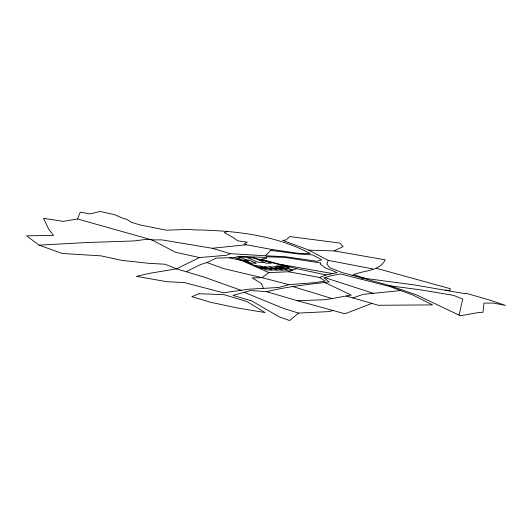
<?xml version="1.0" encoding="UTF-8"?>
<svg xmlns="http://www.w3.org/2000/svg" width="532" height="532" viewBox="0 0 532 532"><rect width="100%" height="100%" fill="white"/><g stroke="black" fill="none" stroke-linecap="round" stroke-linejoin="round"><path stroke-width="0.8" d="M459.063 315.124L462.734 299.031L453.763 295.479L449.54 294.688L420.027 289.78L390.042 285.804M308.926 250.16L334.296 250.938L343.107 246.555L339.882 243.071L289.794 236.56L286.043 239.952L282.638 240.378L308.095 249.774L328.204 260.387L326.907 264.151L329.787 267.696L341.87 272.47L388.254 285.192L416.237 294.761L460.413 315.755L479 312.464L483.023 312.264L483.994 303.08L493.443 303.094L505.4 305.388L491.422 300.6L465.866 293.199L465.733 293.797L414.335 284.933L361.328 277.89L365.045 278.409L354.246 274.731M186.386 271.613L200.431 264.584L206.961 262.549L216.198 258.1L234.938 257.588L268.873 272.61L288.437 271.759L319.705 277.491L325.185 281.175L313.268 282.778L288.863 284.64L278.635 287.486L248.929 289.202L241.129 290.306L203.324 276.833L176.491 268.846L165.08 264.218L148.887 263.34L121.801 260.367L101.007 255.865L62.311 253.485L39.029 245.152L26.6 235.822L53.559 235.403L48.851 229.432L43.551 218.313L63.281 221.359L77.579 218.985L80.206 212.175L90.167 213.904L100.149 211.463L114.573 214.695L123.57 218.566L126.816 219.304L130.885 222.15L139.79 224.863L166.416 230.203L189.897 229.345L192.936 229.844C232.93 230.416 274.472 234.572 310.302 253.598L298.771 253.392L272.59 249.621L246.223 244.753L244.115 243.869L247.287 242.193L237.704 240.823L232.963 237.452L224.411 232.637L227.656 231.161M77.579 218.985L151.839 239.899L161.761 239.865L212.248 248.278L230.383 253.671L265.249 255.786L270.775 250.386L272.59 249.621M333.218 310.495L328.976 311.592L298.572 313.095L289.647 320.537L279.047 316.786L251.762 300.939L232.95 295.38L250.752 290.505L266.678 291.702L297.361 300.72L344.995 313.767L371.921 303.4L378.285 305.282L432.563 304.896L413.025 295.087L389.358 286.389L340.6 273.973L330.192 275.882L324.081 277.95L329.222 282.013C308.188 284.361 287.247 286.529 266.678 291.702M268.873 272.61L262.083 277.691L252.208 277.884L261.378 283.516L263.573 288.65M235.117 257.668L237.591 256.351L266.379 257.441M230.383 253.671L226.519 255.26L199.513 257.555L176.491 268.846L149.977 273.255L136.398 276.341L166.762 281.681L184.444 282.618L223.427 292.786L241.129 290.306M352.251 275.357C363.216 269.83 378.777 272.145 385.301 259.835L334.296 250.938M319.705 277.491L326.156 274.918L337.135 272.63L324.859 267.603L320.257 264.025L320.869 263.027L284.64 257.408L266.2 256.783L266.612 258.279L260.946 259.204L296.517 268.627L326.156 274.918M288.437 271.759L296.517 268.627M285.757 266.346L280.51 268.281L261.026 268.214M346.385 296.005L352.796 297.907L363.276 294.316L400.629 290.565M297.361 300.72L325.491 299.676L351.3 295.114L324.932 282.592M212.248 248.278L246.223 244.753M39.029 245.152L86.909 242.525L133.891 240.963L145.602 239.44L151.454 239.699L175.527 252.288L199.513 257.555M255.626 265.834L259.835 265.854L265.249 268.228M284.414 265.987L276.261 265.94L281.169 268.035M264.251 262.329L258.153 262.283L247.872 257.827L253.917 257.894L266.299 263.214L271.353 263.247L264.344 260.268L259.33 260.221M244.487 260.913L248.65 260.953L239.6 256.989M266.033 261.112L263.134 260.341M265.249 255.786L285.145 256.677L316.952 261.285L321.68 259.756L312.51 254.921L298.319 253.983L270.775 250.386M332.6 273.574L280.47 264.377M445.337 289.973L449.773 290.771L450.418 288.73L376.37 268.308M328.204 260.387L372.839 268.906M229.152 257.747L241.249 260.381M352.796 297.907L371.921 303.4M288.863 284.64L262.083 277.691L223.679 268.6L206.961 262.549M292.181 286.362L332.168 298.592M298.572 313.095L283.277 308.334L244.707 292.5M324.972 277.657L373.404 293.338M279.972 266.918L287.34 270.057M274.884 266.898L282.226 270.05M269.764 266.871L277.072 270.037M264.597 266.851L271.872 270.03M239.646 256.963L237.791 257.96L262.116 268.693L285.677 268.766L289.488 267.33L252.175 257.435L239.646 256.963M199.074 293.75L191.826 296.67L210.273 302.189L237.392 307.995L265.175 312.577L246.861 301.524L224.045 294.655L199.074 293.75M292.414 270.07L266.632 270.017L259.383 266.825L285.012 266.944L292.414 270.07M256.085 263.134L250.918 263.101L244.035 260.068L249.175 260.121L256.085 263.134"/></g></svg>
